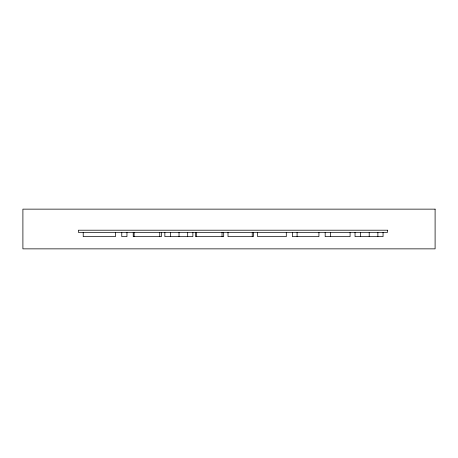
<?xml version="1.0" encoding="UTF-8"?>
<svg xmlns="http://www.w3.org/2000/svg" width="458" height="458" viewBox="0 0 458 458"><rect width="100%" height="100%" fill="white"/><g stroke="black" fill="none" stroke-linecap="round" stroke-linejoin="round"><path stroke-width="0.69" d="M383.054 232.355L383.054 236.649L355.036 236.649L355.036 232.355M377.873 232.355L377.873 236.649M369.205 232.355L369.205 236.649M360.623 232.355L360.623 236.649M350.084 232.355L350.084 236.649L325.174 236.649L325.174 232.355M330.355 232.355L330.355 236.649M318.923 232.355L318.923 236.649L292.37 236.649L292.37 232.355M297.093 232.355L297.093 236.649M286.296 232.355L286.296 236.649L257.642 236.649L257.642 232.355M253.406 232.355L253.406 236.649L228.01 236.649L228.01 232.355M252.255 232.355L252.255 236.649M223.687 232.355L223.687 236.649L195.526 236.649L195.526 232.355M222.044 232.355L222.044 236.649M196.419 232.355L196.419 236.649M192.875 232.355L192.875 236.649L164.857 236.649L164.857 232.355M187.688 232.355L187.688 236.649M179.021 232.355L179.021 236.649M170.439 232.355L170.439 236.649M161.399 232.355L161.399 236.649L133.232 236.649L133.232 232.355M159.756 232.355L159.756 236.649M134.125 232.355L134.125 236.649M126.958 232.355L126.958 236.649L121.771 236.649L121.771 232.355M115.439 232.355L115.439 236.649L83.213 236.649L83.213 232.355M435.1 209.14L22.9 209.14L22.9 248.86L435.1 248.86L435.1 209.14M387.531 230.208L78.381 230.208L78.381 232.355L387.531 232.355L387.531 230.208"/></g></svg>
